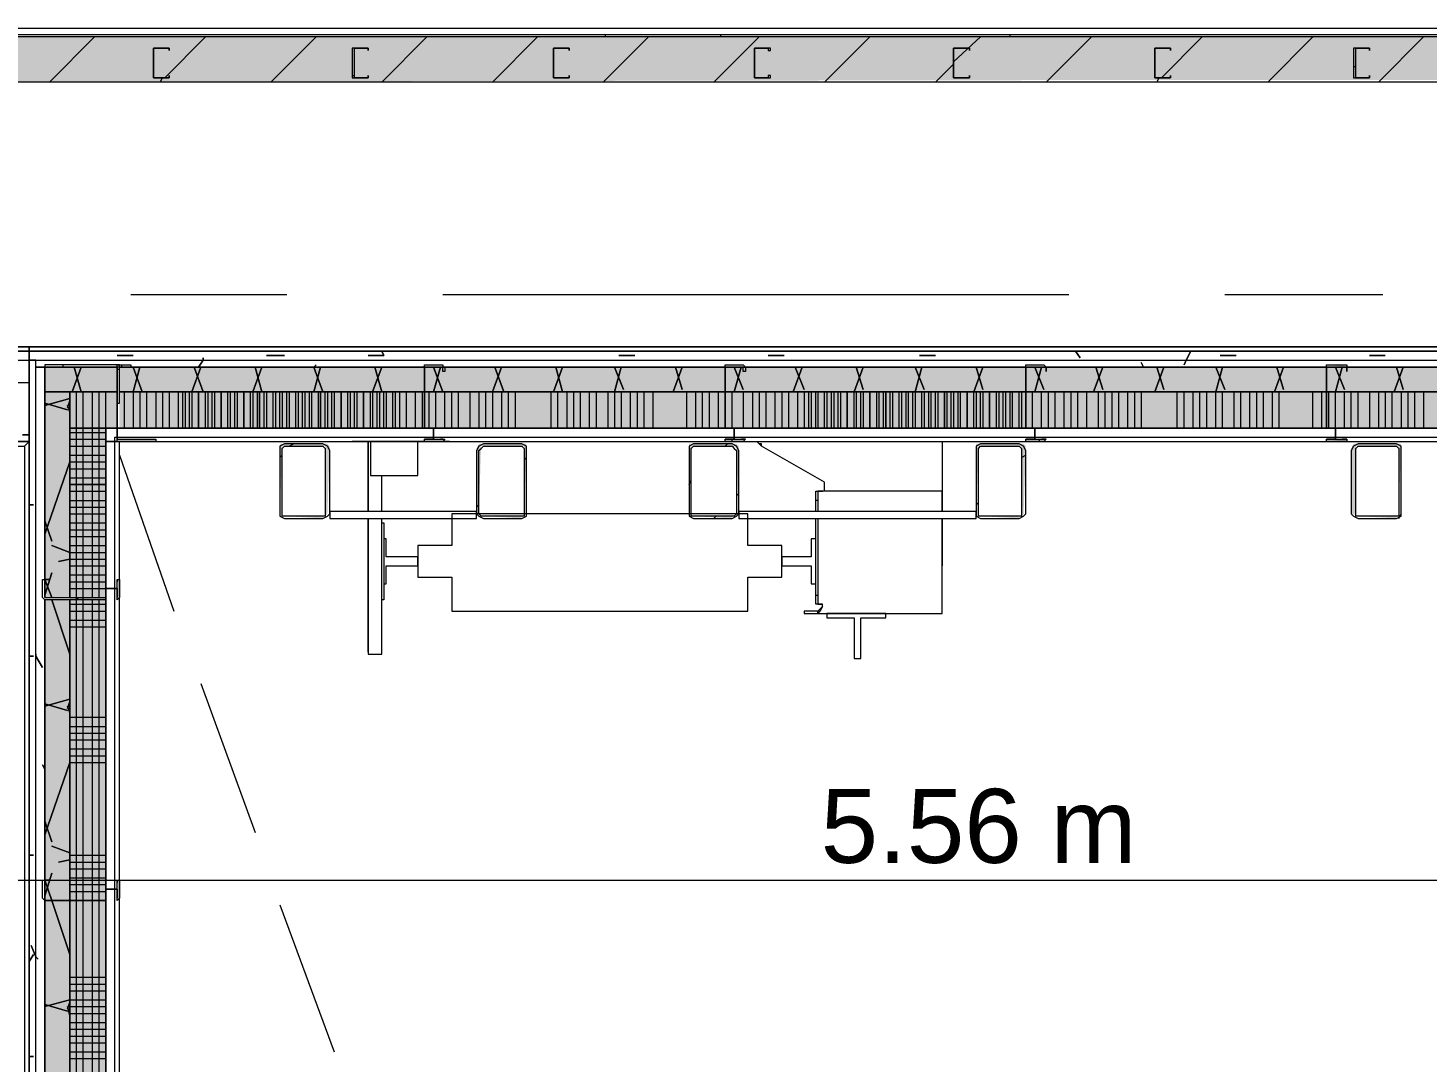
# Model space of a CAD drawing. Header units: metres. Extents: x -2 to 207, y -8 to 52.
# Drawn here: x 22.466 to 25.302, y 30.816 to 32.912 of the extents above; entities that cross this region are included whole.
import ezdxf

# ---------------------------------------------------------------- set-up
doc = ezdxf.new("R2010")
doc.units = ezdxf.units.M
doc.layers.add('HVAC - Ductos', color=5, linetype='Continuous', lineweight=0)
doc.layers.add('PDF_Text', color=7, linetype='Continuous', lineweight=0)
doc.layers.add('PDF_Geometry', color=7, linetype='Continuous', lineweight=0, true_color=0xaaaaaa)
doc.layers.add('PDF_Solid Fills', color=7, linetype='Continuous', lineweight=0, true_color=0xffffff)
doc.styles.add('PDF Helvetica', font='')
doc.styles.get('PDF Helvetica').set_extended_font_data('Helvetica')

msp = doc.modelspace()

# ---------------------------------------------------------------- hatches: boundary and pattern name
at = {"layer": 'PDF_Solid Fills', "lineweight": 0, "transparency": 33554559}
for points in [[(24.7497, 32.8068), (25.382, 32.8068), (25.382, 32.8939), (21.9136, 32.8939), (21.9136, 32.8022), (21.9464, 32.8022)], [(22.6054, 29.3614), (22.5505, 29.3568), (22.5505, 29.3338), (22.6238, 29.3338), (22.6238, 32.1012), (22.5505, 32.1012), (22.5505, 29.3614)], [(22.6054, 29.3614), (22.5505, 29.3568), (22.5505, 29.3338), (22.6238, 29.3338), (22.6238, 32.1012), (22.5505, 32.1012), (22.5505, 29.3614)]]:
    msp.add_hatch(color=256, dxfattribs=at).paths.add_polyline_path(points)
h = msp.add_hatch(color=256, dxfattribs=at)
h.paths.add_polyline_path([(22.6467, 32.1745), (22.6467, 32.2249), (22.5001, 32.2249), (22.5001, 32.1745)])
h.paths.add_polyline_path([(22.6512, 32.2249), (22.6512, 32.1745), (25.9088, 32.1745), (25.9088, 32.2249)])
h = msp.add_hatch(color=256, dxfattribs=at)
h.paths.add_polyline_path([(22.6467, 32.1745), (22.6467, 32.2249), (22.5001, 32.2249), (22.5001, 32.1745)])
h.paths.add_polyline_path([(22.6512, 32.2249), (22.6512, 32.1745), (25.9088, 32.1745), (25.9088, 32.2249)])
h = msp.add_hatch(color=256, dxfattribs=at)
h.paths.add_polyline_path([(25.1345, 32.2249), (25.1345, 32.2295), (25.0979, 32.2295)])
h.paths.add_polyline_path([(25.1391, 32.0737), (25.1391, 32.0783), (25.0979, 32.0783)])
h = msp.add_hatch(color=256, dxfattribs=at)
h.paths.add_polyline_path([(22.5505, 29.3568), (22.5001, 29.3568), (22.5001, 29.2606), (22.5505, 29.2606)])
h.paths.add_polyline_path([(22.5001, 31.7576), (22.5505, 31.7576), (22.5505, 32.1745), (22.5001, 32.1745)])
h.paths.add_polyline_path([(22.5001, 29.3614), (22.5505, 29.3614), (22.5505, 31.753), (22.5001, 31.753)])
h = msp.add_hatch(color=256, dxfattribs=at)
h.paths.add_polyline_path([(22.5505, 29.3568), (22.5001, 29.3568), (22.5001, 29.2606), (22.5505, 29.2606)])
h.paths.add_polyline_path([(22.5001, 31.7576), (22.5505, 31.7576), (22.5505, 32.1745), (22.5001, 32.1745)])
h.paths.add_polyline_path([(22.5001, 29.3614), (22.5505, 29.3614), (22.5505, 31.753), (22.5001, 31.753)])
h = msp.add_hatch(color=256, dxfattribs=at)
h.paths.add_polyline_path([(22.6467, 32.1012), (22.6467, 32.1745), (22.5505, 32.1745), (22.5505, 32.1012)])
h.paths.add_polyline_path([(22.6512, 32.1745), (22.6512, 32.1012), (25.8585, 32.1012), (25.8585, 32.1745)])
h = msp.add_hatch(color=256, dxfattribs=at)
h.paths.add_polyline_path([(22.6467, 32.1012), (22.6467, 32.1745), (22.5505, 32.1745), (22.5505, 32.1012)])
h.paths.add_polyline_path([(22.6512, 32.1745), (22.6512, 32.1012), (25.8585, 32.1012), (25.8585, 32.1745)])
h = msp.add_hatch(color=256, dxfattribs=at)
h.paths.add_polyline_path([(22.9857, 31.9226), (23.0636, 31.918), (23.0636, 31.9226)])
h.paths.add_polyline_path([(22.9765, 31.9226), (22.9811, 32.0646), (23.0682, 32.0646), (23.0682, 31.9226), (23.0728, 31.9271), (23.0773, 32.0628), (23.0773, 32.0646), (23.0728, 32.0692), (22.9765, 32.0692)])
h = msp.add_hatch(color=256, dxfattribs=at)
h.paths.add_polyline_path([(23.3889, 31.9226), (23.4668, 31.918), (23.4668, 31.9226)])
h.paths.add_polyline_path([(23.3798, 31.9271), (23.3843, 31.9226), (23.3843, 31.9271)])
h.paths.add_polyline_path([(23.4714, 31.9226), (23.476, 32.0692), (23.3798, 32.0692), (23.3752, 32.06), (23.3752, 31.9271), (23.3798, 31.9317), (23.3843, 32.0646), (23.4714, 32.0646)])
h = msp.add_hatch(color=256, dxfattribs=at)
h.paths.add_polyline_path([(23.815, 31.9226), (23.8929, 31.918), (23.8929, 31.9226)])
h.paths.add_polyline_path([(23.9021, 31.9271), (23.8975, 31.9271), (23.9021, 31.9226)])
h.paths.add_polyline_path([(23.8058, 31.9226), (23.8104, 32.0646), (23.8975, 32.0646), (23.9021, 32.06), (23.9021, 31.9271), (23.9066, 32.0629), (23.9066, 32.0646), (23.9021, 32.0692), (23.8058, 32.0692)])
h = msp.add_hatch(color=256, dxfattribs=at)
h.paths.add_polyline_path([(24.3969, 31.9226), (24.4748, 31.918), (24.4748, 31.9226)])
h.paths.add_polyline_path([(24.4885, 32.0646), (24.484, 32.0692), (24.3878, 32.0692), (24.3878, 31.9226), (24.3923, 32.0646), (24.4794, 32.0646), (24.4794, 31.9226), (24.484, 31.9271)])
h = msp.add_hatch(color=256, dxfattribs=at)
h.paths.add_polyline_path([(25.1621, 31.9226), (25.2399, 31.918), (25.2399, 31.9226)])
h.paths.add_polyline_path([(25.2445, 31.9226), (25.2491, 32.0692), (25.1529, 32.0692), (25.1483, 32.06), (25.1483, 31.9271), (25.1529, 31.9271), (25.1575, 31.9226), (25.1575, 32.0646), (25.2445, 32.0646)])

# ---------------------------------------------------------------- linework, layer by layer
at = {"layer": 'HVAC - Ductos', "lineweight": 0}
msp.add_lwpolyline([(21.3729, 31.1849), (27.4071, 31.1849)], dxfattribs=at)
at = {"layer": 'PDF_Geometry', "lineweight": 0}
for points in [[(21.9136, 32.8068), (21.9136, 32.9121), (25.382, 32.9121), (25.382, 32.8022), (22.0007, 32.8022), (22.0098, 32.8022), (22.0098, 32.9121), (21.3547, 32.9121), (21.3547, 32.8984), (9.3918, 32.8984), (9.3918, 32.9121), (21.2997, 32.9121), (21.2997, 32.8022), (21.2997, 32.1241), (21.2997, 26.3145), (21.4096, 26.3145), (21.4096, 32.1241), (21.4096, 32.8022), (21.7303, 32.8022)], [(25.382, 32.8984), (21.9136, 32.8984)], [(25.382, 32.8939), (22.0007, 32.8939)], [(22.9903, 32.3715), (22.6742, 32.3715)], [(24.5756, 32.3715), (23.3064, 32.3715)], [(25.2125, 32.3715), (24.8917, 32.3715)], [(22.0098, 32.2661), (22.468, 32.2661), (22.0098, 32.2661)], [(22.0098, 32.257), (22.468, 32.257), (22.468, 32.2661), (25.3774, 32.2661), (22.468, 32.2661), (22.468, 32.257), (25.2262, 32.257), (22.468, 32.257), (22.0098, 32.257), (22.468, 32.257), (22.468, 32.0737), (22.468, 32.0874), (22.4543, 32.0874), (22.468, 32.0874), (22.468, 32.1929), (22.4543, 32.1929)], [(22.468, 29.3568), (22.468, 32.0737), (22.468, 32.2387), (22.468, 32.257), (22.0098, 32.257), (22.0098, 32.2387), (22.468, 32.2387), (22.468, 32.257), (25.941, 32.257)], [(22.468, 32.257), (22.0098, 32.257), (22.468, 32.257)], [(22.2939, 23.5288), (22.2939, 23.4968), (23.2836, 23.4968), (25.7577, 23.4968), (25.941, 23.4968), (25.941, 32.0737), (25.941, 32.257), (22.468, 32.257), (22.468, 32.0737), (22.468, 29.3568), (22.468, 29.1781), (23.2836, 29.1781), (23.2836, 25.6364), (22.4725, 25.6364), (22.2939, 25.6364), (22.2939, 23.68), (22.2939, 23.6205), (22.2939, 23.5334)], [(22.468, 32.257), (22.468, 29.1781), (22.468, 32.257)], [(25.941, 32.257), (22.468, 32.257), (25.941, 32.257)], [(22.468, 32.2387), (22.468, 32.1929), (22.4543, 32.1929), (22.0144, 32.1929), (22.0098, 32.1929), (22.0098, 32.2387), (22.468, 32.2387), (22.468, 32.0737), (22.4589, 32.0646), (22.4589, 29.169)], [(22.4817, 29.2102), (22.4817, 32.2249), (22.5001, 32.2249), (22.5001, 31.7576), (22.5001, 32.0737), (22.5001, 32.1745), (22.5001, 32.2249), (22.6467, 32.2249), (22.4817, 32.2249), (22.4817, 32.2387), (25.9272, 32.2387)], [(23.2973, 25.6227), (23.2973, 29.1918), (23.2836, 29.1918), (22.4817, 29.1918), (22.4817, 29.2102), (22.4817, 29.3568), (22.4817, 32.0737), (22.4817, 32.2249), (22.4817, 32.2387), (25.9272, 32.2387), (25.9272, 32.2249), (25.9272, 32.0737), (25.9272, 23.5152)], [(22.6467, 32.2249), (22.5001, 32.2249), (22.5001, 32.1745), (22.6467, 32.1745)], [(22.5368, 32.2249), (22.5368, 32.2295)], [(22.6467, 32.2157), (22.6467, 32.2203), (22.6512, 32.2203)], [(22.6512, 32.2249), (23.2698, 32.2249), (23.8792, 32.2249), (24.4885, 32.2249), (25.0979, 32.2249), (25.7073, 32.2249), (25.9089, 32.2249), (25.9089, 32.1745), (25.9089, 32.0737), (25.9089, 31.1528), (25.9089, 30.5435), (25.9089, 30.0349), (25.9089, 29.9341), (25.9089, 30.0349), (25.9089, 30.5435), (25.9089, 31.1528), (25.9089, 32.2249), (25.9272, 32.2249), (25.9272, 23.5152)], [(25.7073, 32.2249), (25.0979, 32.2249), (24.4885, 32.2249), (23.8792, 32.2249), (23.2698, 32.2249), (22.6512, 32.2249), (23.2698, 32.2249), (23.8792, 32.2249), (24.4885, 32.2249), (25.0979, 32.2249), (25.7073, 32.2249)], [(22.6558, 32.2249), (22.6558, 32.2295)], [(22.5505, 31.7576), (22.5505, 32.1745), (22.5001, 32.1745), (22.5001, 31.7576)], [(22.6238, 31.7851), (22.6238, 32.1012), (22.5505, 32.1012), (22.5505, 31.7576), (22.5505, 32.0737), (22.5505, 32.1012), (22.5505, 32.1745), (22.6467, 32.1745), (22.5505, 32.1745), (22.5505, 32.1012), (22.6467, 32.1012), (25.8585, 32.1012), (25.8585, 32.1745), (22.6512, 32.1745), (25.8585, 32.1745), (25.8585, 32.1012), (25.8585, 32.0737), (25.8585, 31.5789), (25.8585, 31.4827), (25.8585, 31.3819), (25.8585, 30.0349), (25.8585, 29.9341)], [(25.9089, 32.1745), (22.6512, 32.1745)], [(25.0979, 32.1516), (25.0979, 32.1562)], [(22.6512, 29.3614), (22.6512, 32.0737), (22.6238, 32.0737), (22.6238, 31.7851), (22.6238, 32.0737), (22.6238, 32.1012), (22.6467, 32.1012), (25.7851, 32.1012)], [(23.8929, 32.0737), (23.8929, 32.0783)], [(23.9158, 32.0783), (23.9204, 32.0783), (23.9158, 32.0783)], [(24.516, 32.0737), (24.516, 32.0783)], [(24.5252, 32.0783), (24.5298, 32.0783), (24.5252, 32.0783)], [(22.0098, 32.0737), (22.468, 32.0737), (22.0098, 32.0737), (22.468, 32.0737), (22.4589, 32.0646)], [(22.468, 32.0737), (22.0098, 32.0737), (22.468, 32.0737), (22.0098, 32.0737), (22.0098, 32.0646), (22.4589, 32.0646), (22.4589, 29.169), (23.2744, 29.169), (23.2744, 25.6364)], [(22.6512, 29.3614), (22.6512, 32.0737), (25.7577, 32.0737), (25.7577, 26.0305)], [(22.9949, 32.0646), (23.0041, 32.0692)], [(23.3064, 32.0737), (23.311, 32.0737), (23.3156, 32.0737), (23.3202, 32.0737), (23.3156, 32.0737), (23.311, 32.0737), (23.3064, 32.0737), (23.1323, 32.0737), (23.1277, 32.0737), (23.1232, 32.0737), (23.1277, 32.0737), (23.1323, 32.0737)], [(23.1828, 31.9317), (23.1828, 32.005), (23.256, 32.005), (23.256, 32.0737), (23.1598, 32.0737), (23.1598, 32.005), (23.256, 32.005), (23.256, 32.0737)], [(23.1874, 32.0737), (23.1598, 32.0737)], [(23.8792, 32.0646), (23.8838, 32.0692)], [(23.9387, 32.0737), (23.9433, 32.0737), (23.9479, 32.0692), (23.9524, 32.0646)], [(24.0807, 31.973), (24.0807, 31.9912), (23.9524, 32.0646), (23.9524, 32.0692), (23.9479, 32.0692)], [(24.319, 32.0737), (24.319, 32.0692), (24.319, 32.0646), (24.319, 31.9317), (24.319, 31.973), (24.0762, 31.973)], [(22.6512, 32.0462), (22.7612, 31.7301)], [(22.9765, 32.0417), (22.9811, 32.0462)], [(23.4714, 32.0371), (23.476, 32.0417)], [(24.4794, 32.0417), (24.4885, 32.0462)], [(22.468, 29.1781), (22.468, 31.9958), (22.468, 29.1781)], [(23.8058, 31.9866), (23.8104, 31.9958)], [(23.9021, 31.9638), (23.9067, 31.9684)], [(24.0625, 31.9317), (24.0625, 31.9546), (24.0625, 31.973), (24.067, 31.973), (24.067, 31.9546), (24.067, 31.9317)], [(23.3752, 31.9408), (23.3798, 31.9454)], [(24.067, 31.9546), (24.0625, 31.9546)], [(24.3878, 31.9454), (24.3923, 31.95)], [(23.1552, 31.6477), (23.1552, 31.918), (23.1552, 31.6477), (23.1552, 31.6431), (23.1598, 31.6431), (23.1736, 31.6431), (23.1782, 31.6431), (23.1828, 31.6431), (23.1828, 31.918)], [(23.8562, 31.918), (23.8608, 31.9226)], [(24.067, 31.918), (24.067, 31.7622), (24.067, 31.7439), (24.0716, 31.7439), (24.0762, 31.7439), (24.0716, 31.7439), (24.067, 31.7439), (24.0625, 31.7439), (24.0625, 31.7622), (24.0625, 31.7851)], [(24.0625, 31.8767), (24.0625, 31.918)], [(24.319, 31.7301), (24.319, 31.7347), (24.319, 31.7393), (24.319, 31.918), (24.319, 31.8217)], [(25.2445, 31.918), (25.2491, 31.9271)], [(22.6238, 31.1711), (22.6238, 31.7668)], [(22.5001, 30.5343), (22.5001, 31.1437), (22.5001, 31.753), (22.5001, 31.1437), (22.5001, 30.5343)], [(22.5001, 31.753), (22.5001, 31.1437), (22.5001, 30.5343), (22.5001, 29.9249), (22.5001, 29.2606), (22.5276, 29.2606), (22.5505, 29.2606), (22.5505, 29.3568)], [(22.5505, 29.3614), (22.5505, 29.9249), (22.5505, 30.5343), (22.5505, 31.1437), (22.5505, 31.753)], [(22.5642, 31.753), (22.5688, 31.7576)], [(24.0716, 31.7301), (24.067, 31.7301), (24.0395, 31.7301), (24.0395, 31.7255), (24.067, 31.7255), (24.067, 31.7301), (24.0716, 31.7347), (24.0762, 31.7393), (24.0762, 31.7439)], [(24.0625, 31.7622), (24.067, 31.7622)], [(24.0762, 31.7393), (24.0716, 31.7301), (24.067, 31.7255), (24.1265, 31.7255), (24.1907, 31.7255), (24.2503, 31.7255), (24.3098, 31.7255), (24.319, 31.7255), (24.319, 31.7301), (24.319, 31.7393)], [(23.1598, 31.6431), (23.1736, 31.6431), (23.1782, 31.6431)], [(22.8162, 31.5835), (22.9262, 31.2811)], [(22.4955, 31.1849), (22.5001, 31.1849)], [(22.6238, 30.5617), (22.6238, 31.1574)], [(22.9765, 31.1345), (23.0866, 30.8366)]]:
    msp.add_lwpolyline(points, dxfattribs=at)
at = {"layer": 'PDF_Geometry', "color": 7, "lineweight": 0, "true_color": 0xffffff}
for points in [[(23.6364, 32.8939), (23.6364, 32.8984)], [(23.87, 32.8939), (23.87, 32.8984)], [(24.4565, 32.8939), (24.4565, 32.8984)]]:
    msp.add_lwpolyline(points, dxfattribs=at)
at = {"layer": 'PDF_Geometry', "color": 254, "lineweight": 0, "true_color": 0xd4d4d4}
for points in [[(22.5092, 32.8022), (22.6009, 32.8939)], [(22.7429, 32.8114), (22.8254, 32.8939)], [(22.9583, 32.8022), (23.0499, 32.8939)], [(23.1828, 32.8022), (23.2744, 32.8939)], [(23.4072, 32.8022), (23.4989, 32.8939)], [(23.6318, 32.8022), (23.7234, 32.8939)], [(23.8562, 32.8022), (23.9479, 32.8939)], [(24.0807, 32.8022), (24.1724, 32.8939)], [(24.3419, 32.8435), (24.3969, 32.8939)], [(24.5298, 32.8022), (24.6214, 32.8939)], [(24.7634, 32.8114), (24.8459, 32.8939)], [(24.9788, 32.8022), (25.0704, 32.8939)], [(25.2033, 32.8022), (25.2949, 32.8939)], [(24.3052, 32.8022), (24.3419, 32.8389)], [(22.7338, 32.8022), (22.7383, 32.8114)], [(24.7543, 32.8022), (24.7589, 32.8114)]]:
    msp.add_lwpolyline(points, dxfattribs=at)
at = {"layer": 'PDF_Geometry', "lineweight": 0}
for points in [[(22.752, 32.8709), (22.72, 32.8709), (22.72, 32.8114), (22.752, 32.8114), (22.752, 32.8159), (22.752, 32.8114), (22.72, 32.8114), (22.72, 32.8709), (22.752, 32.8709), (22.752, 32.8664)], [(23.1552, 32.8709), (23.1277, 32.8709), (23.1232, 32.8709), (23.1232, 32.8114), (23.1277, 32.8114), (23.1552, 32.8114), (23.1552, 32.8159), (23.1552, 32.8114), (23.1277, 32.8114), (23.1277, 32.8709), (23.1552, 32.8709), (23.1552, 32.8664)], [(23.563, 32.8709), (23.5309, 32.8709), (23.5309, 32.8114), (23.563, 32.8114), (23.563, 32.8159), (23.563, 32.8114), (23.5309, 32.8114), (23.5309, 32.8709), (23.563, 32.8709), (23.563, 32.8664)], [(23.9708, 32.8709), (23.9387, 32.8709), (23.9387, 32.8114), (23.9708, 32.8114), (23.9708, 32.8159), (23.9662, 32.8159), (23.9662, 32.8114), (23.9387, 32.8114), (23.9387, 32.8709), (23.9662, 32.8709), (23.9662, 32.8664), (23.9708, 32.8664)], [(24.374, 32.8709), (24.3465, 32.8709), (24.3419, 32.8709), (24.3419, 32.8114), (24.3465, 32.8114), (24.374, 32.8114), (24.374, 32.8159), (24.374, 32.8114), (24.3465, 32.8114), (24.3419, 32.8114), (24.3419, 32.8709), (24.3465, 32.8709), (24.374, 32.8709), (24.374, 32.8664)], [(24.7817, 32.8709), (24.7497, 32.8709), (24.7497, 32.8114), (24.7817, 32.8114), (24.7817, 32.8159), (24.7817, 32.8114), (24.7497, 32.8114), (24.7497, 32.8709), (24.7817, 32.8709), (24.7817, 32.8664)], [(25.1849, 32.8709), (25.1575, 32.8709), (25.1529, 32.8709), (25.1529, 32.8114), (25.1575, 32.8114), (25.1849, 32.8114), (25.1849, 32.8159), (25.1849, 32.8114), (25.1575, 32.8114), (25.1575, 32.8709), (25.1849, 32.8709), (25.1849, 32.8664)], [(25.941, 32.2387), (25.941, 32.257), (22.468, 32.257), (22.468, 32.2387)], [(22.468, 32.2387), (22.468, 29.1918), (22.4817, 29.1918), (22.4817, 32.2387)], [(22.5001, 32.2295), (22.5001, 32.202), (22.5001, 32.2249), (22.6467, 32.2249), (22.6467, 32.1516), (22.6512, 32.1516), (22.6512, 32.2295)], [(22.6742, 32.2295), (22.6742, 32.2249), (22.6467, 32.2249), (22.6467, 32.0783), (22.7246, 32.0783), (22.7246, 32.0737), (22.6467, 32.0737), (22.6467, 32.2295)], [(23.2881, 32.1012), (23.2881, 32.0783), (23.2698, 32.0783), (23.3064, 32.0783), (23.3018, 32.0783), (23.3064, 32.0783), (23.311, 32.0783), (23.3064, 32.0737), (23.2698, 32.0737), (23.2698, 32.0783), (23.2881, 32.0783), (23.2881, 32.1012), (23.2698, 32.1012), (23.2698, 32.2249), (23.2698, 32.2295), (23.3064, 32.2295), (23.3064, 32.2249), (23.311, 32.2249), (23.311, 32.2157), (23.3064, 32.2157), (23.3064, 32.2249), (23.2698, 32.2249), (23.2698, 32.1012), (23.311, 32.1012)], [(23.8975, 32.1012), (23.8975, 32.0783), (23.8792, 32.0783), (23.9158, 32.0783), (23.9113, 32.0783), (23.9158, 32.0783), (23.9204, 32.0783), (23.9158, 32.0737), (23.8792, 32.0737), (23.8792, 32.0783), (23.8975, 32.0783), (23.8975, 32.1012), (23.8792, 32.1012), (23.8792, 32.2249), (23.8792, 32.2295), (23.9158, 32.2295), (23.9204, 32.2249), (23.9204, 32.2157), (23.9158, 32.2157), (23.9158, 32.2249), (23.8792, 32.2249), (23.8792, 32.1012), (23.9204, 32.1012)], [(24.5068, 32.1012), (24.5068, 32.0783), (24.4885, 32.0783), (24.5252, 32.0783), (24.5206, 32.0783), (24.5252, 32.0783), (24.5298, 32.0783), (24.5252, 32.0737), (24.4885, 32.0737), (24.4885, 32.0783), (24.5068, 32.0783), (24.5068, 32.1012), (24.4885, 32.1012), (24.4885, 32.2249), (24.4885, 32.2295), (24.5252, 32.2295), (24.5298, 32.2249), (24.5298, 32.2157), (24.5298, 32.2249), (24.5252, 32.2249), (24.4885, 32.2249), (24.4885, 32.1012), (24.5298, 32.1012)], [(25.1163, 32.1012), (25.1163, 32.0783), (25.0979, 32.0783), (25.1391, 32.0783), (25.13, 32.0783), (25.1391, 32.0783), (25.1391, 32.0737), (25.0979, 32.0737), (25.0979, 32.0783), (25.1163, 32.0783), (25.1163, 32.1012), (25.0979, 32.1012), (25.0979, 32.2249), (25.0979, 32.2295), (25.1391, 32.2295), (25.1391, 32.2249), (25.1391, 32.2157), (25.1391, 32.2249), (25.1345, 32.2249), (25.0979, 32.2249), (25.0979, 32.1012), (25.1391, 32.1012)], [(22.6238, 32.0737), (25.7851, 32.0737), (25.7851, 32.1012), (22.6467, 32.1012), (22.6238, 32.1012)], [(25.6523, 32.0828), (25.6523, 29.7233), (22.6421, 29.7233), (22.6421, 32.0828), (25.6523, 32.0828), (25.6523, 29.7233), (22.6421, 29.7233), (22.6421, 32.0828)], [(23.0774, 32.0554), (23.0728, 32.0646), (23.0636, 32.0692), (22.9857, 32.0692), (22.9765, 32.0646), (22.9765, 32.0554), (22.9765, 31.9271), (22.9765, 31.9226), (22.9857, 31.918), (23.0636, 31.918), (23.0728, 31.9226), (23.0774, 31.9271)], [(22.9857, 32.0646), (23.0636, 32.0646), (23.0682, 32.06), (23.0682, 32.0554), (23.0682, 31.9271), (23.0682, 31.9226), (23.0636, 31.9226), (22.9857, 31.9226), (22.9811, 31.9226), (22.9811, 31.9271), (22.9811, 32.0554), (22.9811, 32.06)], [(23.1552, 31.9317), (23.1552, 32.0737)], [(23.476, 32.0554), (23.476, 32.0646), (23.4668, 32.0692), (23.3889, 32.0692), (23.3798, 32.0646), (23.3752, 32.0554), (23.3752, 31.9271), (23.3798, 31.9226), (23.3889, 31.918), (23.4668, 31.918), (23.476, 31.9226), (23.476, 31.9271)], [(23.3889, 32.0646), (23.4668, 32.0646), (23.4714, 32.06), (23.4714, 32.0554), (23.4714, 31.9271), (23.4714, 31.9226), (23.4668, 31.9226), (23.3889, 31.9226), (23.3843, 31.9226), (23.3798, 31.9271), (23.3798, 32.0554), (23.3843, 32.06)], [(23.9067, 32.0554), (23.9021, 32.0646), (23.8929, 32.0692), (23.815, 32.0692), (23.8058, 32.0646), (23.8058, 32.0554), (23.8058, 31.9271), (23.8058, 31.9226), (23.815, 31.918), (23.8929, 31.918), (23.9021, 31.9226), (23.9067, 31.9271)], [(23.815, 32.0646), (23.8929, 32.0646), (23.8975, 32.06), (23.9021, 32.0554), (23.9021, 31.9271), (23.8975, 31.9226), (23.8929, 31.9226), (23.815, 31.9226), (23.8104, 31.9226), (23.8104, 31.9271), (23.8104, 32.0554), (23.8104, 32.06)], [(24.4885, 32.0554), (24.484, 32.0646), (24.4748, 32.0692), (24.3969, 32.0692), (24.3878, 32.0646), (24.3878, 32.0554), (24.3878, 31.9271), (24.3878, 31.9226), (24.3969, 31.918), (24.4748, 31.918), (24.484, 31.9226), (24.4885, 31.9271)], [(24.3969, 32.0646), (24.4748, 32.0646), (24.4794, 32.06), (24.4794, 32.0554), (24.4794, 31.9271), (24.4794, 31.9226), (24.4748, 31.9226), (24.3969, 31.9226), (24.3923, 31.9226), (24.3923, 31.9271), (24.3923, 32.0554), (24.3923, 32.06)], [(25.2491, 32.0554), (25.2491, 32.0646), (25.2399, 32.0692), (25.1621, 32.0692), (25.1529, 32.0646), (25.1483, 32.0554), (25.1483, 31.9271), (25.1529, 31.9226), (25.1621, 31.918), (25.2399, 31.918), (25.2491, 31.9226), (25.2491, 31.9271)], [(25.1621, 32.0646), (25.2399, 32.0646), (25.2445, 32.06), (25.2445, 32.0554), (25.2445, 31.9271), (25.2445, 31.9226), (25.2399, 31.9226), (25.1621, 31.9226), (25.1575, 31.9226), (25.1575, 31.9271), (25.1575, 32.0554), (25.1575, 32.06)], [(24.067, 31.973), (24.0716, 31.973), (24.0762, 31.973), (24.0716, 31.973)], [(23.3752, 31.918), (23.3752, 31.9317), (23.0774, 31.9317), (23.0774, 31.918)], [(23.1828, 31.9088), (23.1874, 31.9088), (23.1874, 31.753), (23.1828, 31.753)], [(23.925, 31.863), (23.925, 31.9271), (23.3248, 31.9271), (23.3248, 31.863), (23.256, 31.863), (23.256, 31.7988), (23.3248, 31.7988), (23.3248, 31.7301), (23.925, 31.7301), (23.925, 31.7988), (23.9937, 31.7988), (23.9937, 31.863)], [(24.3878, 31.918), (24.3878, 31.9317), (23.9067, 31.9317), (23.9067, 31.918)], [(23.256, 31.8401), (23.1919, 31.8401), (23.1919, 31.8767), (23.1874, 31.8767), (23.1874, 31.7851), (23.1919, 31.7851), (23.1919, 31.8217), (23.256, 31.8217)], [(23.9937, 31.8217), (24.0533, 31.8217), (24.0533, 31.7851), (24.0625, 31.7851), (24.0625, 31.8767), (24.0533, 31.8767), (24.0533, 31.8401), (23.9937, 31.8401)], [(22.6238, 31.7759), (22.6467, 31.7759), (22.6467, 31.7576), (22.6467, 31.7942), (22.6467, 31.7897), (22.6467, 31.7942), (22.6512, 31.7942), (22.6512, 31.7576), (22.6467, 31.753), (22.6467, 31.7576), (22.6467, 31.7759), (22.6238, 31.7759), (22.6238, 31.7576), (22.6238, 31.753), (22.5001, 31.753), (22.4955, 31.7576), (22.4955, 31.7942), (22.5001, 31.7942), (22.5092, 31.7942), (22.5001, 31.7942), (22.5001, 31.7576), (22.6238, 31.7576), (22.6238, 31.7942)], [(22.6238, 31.1711), (22.6238, 31.7668)], [(22.5505, 29.3614), (22.5505, 29.9249), (22.5505, 30.5343), (22.5505, 31.1437), (22.5505, 31.753), (22.5505, 31.1437), (22.5505, 30.5343), (22.5505, 29.9249)], [(24.1541, 31.6339), (24.1541, 31.7163), (24.2045, 31.7163), (24.2045, 31.7255), (24.0853, 31.7255), (24.0853, 31.7163), (24.1403, 31.7163), (24.1403, 31.6339)], [(22.6238, 31.1665), (22.6467, 31.1665), (22.6467, 31.1482), (22.6467, 31.1849), (22.6467, 31.1803), (22.6467, 31.1849), (22.6512, 31.1849), (22.6512, 31.1482), (22.6467, 31.1437), (22.6467, 31.1482), (22.6467, 31.1665), (22.6238, 31.1665), (22.6238, 31.1482), (22.6238, 31.1437), (22.5001, 31.1437), (22.4955, 31.1482), (22.4955, 31.1849), (22.5001, 31.1849), (22.5092, 31.1849), (22.5001, 31.1849), (22.5001, 31.1482), (22.5001, 31.1437), (22.6238, 31.1437), (22.6238, 31.1482), (22.6238, 31.1849)], [(22.6238, 30.5617), (22.6238, 31.1574)]]:
    msp.add_lwpolyline(points, close=True, dxfattribs=at)
at = {"layer": 'PDF_Geometry', "color": 254, "lineweight": 0, "true_color": 0xd2d2d2}
for points in [[(23.1232, 32.8159), (23.1277, 32.8159)], [(25.1529, 32.8343), (25.1575, 32.8343)]]:
    msp.add_lwpolyline(points, dxfattribs=at)
at = {"layer": 'PDF_Geometry', "color": 254, "lineweight": 0, "true_color": 0xeaeaea}
for points in [[(22.6788, 32.2479), (22.6467, 32.2479)], [(22.9857, 32.2479), (22.9491, 32.2479)], [(23.1828, 32.257), (23.1874, 32.2479), (23.1552, 32.2479), (23.1874, 32.2479)], [(23.6959, 32.2479), (23.6638, 32.2479)], [(23.9983, 32.2479), (23.9662, 32.2479)], [(24.3052, 32.2479), (24.2732, 32.2479)], [(24.5893, 32.257), (24.5985, 32.2433)], [(24.8138, 32.2387), (24.823, 32.257), (24.8138, 32.2387), (24.8092, 32.2295)], [(24.9146, 32.2479), (24.8826, 32.2479)], [(25.217, 32.2479), (25.1849, 32.2479)], [(22.8208, 32.2387), (22.8208, 32.2433), (22.8208, 32.2387), (22.8117, 32.2249)], [(23.0453, 32.2249), (23.0499, 32.2295)], [(24.7222, 32.2341), (24.7268, 32.2249)], [(22.8117, 32.1745), (22.8117, 32.1012)], [(22.8574, 32.1745), (22.8574, 32.1012)], [(22.9033, 32.1745), (22.9033, 32.1012)], [(22.9353, 32.1012), (22.9353, 32.1745)], [(23.0545, 32.1745), (23.0545, 32.1012)], [(23.1003, 32.1745), (23.1003, 32.1012)], [(23.1461, 32.1745), (23.1461, 32.1012)], [(24.1265, 32.1745), (24.1265, 32.1012)], [(24.1724, 32.1745), (24.1724, 32.1012)], [(24.2045, 32.1012), (24.2045, 32.1745)], [(24.3236, 32.1745), (24.3236, 32.1012)], [(24.3694, 32.1745), (24.3694, 32.1012)], [(24.4152, 32.1745), (24.4152, 32.1012)], [(22.6238, 31.9866), (22.5505, 31.9866)], [(22.4771, 31.9454), (22.468, 31.9454)], [(22.4771, 31.6385), (22.468, 31.6385)], [(22.4817, 31.6431), (22.4817, 31.6385), (22.4955, 31.6155), (22.4817, 31.6385)], [(22.4955, 31.4186), (22.5001, 31.4094)], [(22.4771, 31.2353), (22.468, 31.2353)], [(22.468, 31.0199), (22.4771, 31.0337)], [(22.4725, 31.052), (22.4817, 31.0291), (22.4863, 31.0245), (22.4817, 31.0291)], [(22.4771, 30.8275), (22.468, 30.8275)]]:
    msp.add_lwpolyline(points, close=True, dxfattribs=at)
at = {"layer": 'PDF_Geometry', "color": 254, "lineweight": 0, "true_color": 0xdddddd}
for points in [[(22.5734, 32.2249), (22.5551, 32.1745)], [(22.5596, 32.2249), (22.5734, 32.1745)], [(22.6788, 32.2249), (22.6971, 32.1745)], [(22.6925, 32.2249), (22.6788, 32.1745)], [(22.8162, 32.2249), (22.7979, 32.1745)], [(22.8025, 32.2249), (22.8208, 32.1745)], [(22.9399, 32.2249), (22.9216, 32.1745)], [(22.9262, 32.2249), (22.9399, 32.1745)], [(23.0453, 32.2249), (23.0636, 32.1745)], [(23.059, 32.2249), (23.0453, 32.1745)], [(23.1828, 32.2249), (23.1644, 32.1745)], [(23.169, 32.2249), (23.1828, 32.1745)], [(23.2881, 32.2249), (23.3064, 32.1745)], [(23.3018, 32.2249), (23.2881, 32.1745)], [(23.4256, 32.2249), (23.4072, 32.1745)], [(23.4118, 32.2249), (23.4302, 32.1745)], [(23.5493, 32.2249), (23.5309, 32.1745)], [(23.5355, 32.2249), (23.5493, 32.1745)], [(23.6547, 32.2249), (23.673, 32.1791)], [(23.6684, 32.2249), (23.6547, 32.1745)], [(23.7921, 32.2249), (23.7738, 32.1745)], [(23.7784, 32.2249), (23.7921, 32.1791)], [(23.8975, 32.2249), (23.9158, 32.1791)], [(23.9113, 32.2249), (23.8975, 32.1745)], [(24.0349, 32.2249), (24.0167, 32.1745)], [(24.0212, 32.2249), (24.0395, 32.1791)], [(24.1587, 32.2249), (24.1403, 32.1745)], [(24.1449, 32.2249), (24.1587, 32.1791)], [(24.264, 32.2249), (24.2824, 32.1791)], [(24.2778, 32.2249), (24.264, 32.1745)], [(24.4014, 32.2249), (24.3832, 32.1745)], [(24.3878, 32.2249), (24.4014, 32.1791)], [(24.5068, 32.2249), (24.5252, 32.1791)], [(24.5206, 32.2249), (24.5068, 32.1745)], [(24.6443, 32.2249), (24.626, 32.1745)], [(24.6305, 32.2249), (24.6443, 32.1791)], [(24.768, 32.2249), (24.7497, 32.1745)], [(24.7543, 32.2249), (24.768, 32.1791)], [(24.8734, 32.2249), (24.8917, 32.1791)], [(24.8872, 32.2249), (24.8734, 32.1745)], [(25.0109, 32.2249), (24.9925, 32.1745)], [(24.9971, 32.2249), (25.0109, 32.1791)], [(25.1163, 32.2249), (25.1345, 32.1791)], [(25.13, 32.2249), (25.1163, 32.1745)], [(25.2537, 32.2249), (25.2353, 32.1745)], [(25.2399, 32.2249), (25.2537, 32.1791)], [(22.5505, 32.1608), (22.5001, 32.1471)], [(22.5001, 32.1516), (22.5459, 32.1379)], [(22.5505, 32.1562), (22.5459, 32.1425)], [(22.5459, 32.1471), (22.5505, 32.1333)], [(22.5505, 32.0325), (22.5001, 31.8859)], [(22.5001, 31.9134), (22.5138, 31.8722)], [(22.5138, 31.863), (22.5505, 31.8492)], [(22.5505, 31.8355), (22.5276, 31.8309)], [(22.5138, 31.8079), (22.5001, 31.7622)], [(22.5001, 31.7942), (22.5138, 31.7576)], [(22.5138, 31.753), (22.5505, 31.6431)], [(22.5505, 31.5514), (22.5001, 31.5376)], [(22.5001, 31.5422), (22.5459, 31.5285)], [(22.5505, 31.5468), (22.5459, 31.533)], [(22.5459, 31.5376), (22.5505, 31.5239)], [(22.5505, 31.4231), (22.5001, 31.2765)], [(22.5001, 31.304), (22.5138, 31.2627)], [(22.5138, 31.2536), (22.5505, 31.2399)], [(22.5505, 31.2261), (22.5276, 31.2215)], [(22.5138, 31.1986), (22.5001, 31.1528)], [(22.5001, 31.1849), (22.5138, 31.1437), (22.5505, 31.0337), (22.5138, 31.1437)], [(22.5505, 30.9421), (22.5001, 30.9283)], [(22.5001, 30.9329), (22.5459, 30.9192)], [(22.5505, 30.9375), (22.5459, 30.9237)], [(22.5459, 30.9283), (22.5505, 30.91)]]:
    msp.add_lwpolyline(points, close=True, dxfattribs=at)
at = {"layer": 'PDF_Geometry', "color": 254, "lineweight": 0, "true_color": 0xeaeaea}
for points in [[(22.5642, 29.2606), (22.5642, 29.3338), (22.5642, 32.1012), (22.5642, 32.1745)], [(22.5779, 29.2606), (22.5779, 29.3338), (22.5779, 29.3568), (22.5779, 29.9249), (22.5779, 30.5343), (22.5779, 31.1437), (22.5779, 31.753), (22.5779, 32.1012), (22.5779, 32.1745)], [(22.5963, 31.7576), (22.5963, 32.1012), (22.5963, 32.1745)], [(22.61, 31.7576), (22.61, 32.1012), (22.61, 32.1745)], [(22.6238, 32.1012), (22.6238, 32.1745)], [(22.6467, 32.1745), (22.6467, 32.1012)], [(22.6604, 32.1745), (22.6604, 32.1012)], [(22.6788, 32.1745), (22.6788, 32.1012)], [(22.6925, 32.1745), (22.6925, 32.1012)], [(22.7062, 32.1745), (22.7062, 32.1012)], [(22.7246, 32.1745), (22.7246, 32.1012)], [(22.7383, 32.1745), (22.7383, 32.1012)], [(22.752, 32.1745), (22.752, 32.1012)], [(22.7704, 32.1745), (22.7704, 32.1012)], [(22.7796, 32.1012), (22.7796, 32.1745)], [(22.7841, 32.1745), (22.7841, 32.1012)], [(22.7933, 32.1012), (22.7933, 32.1745)], [(22.7979, 32.1745), (22.7979, 32.1012)], [(22.8254, 32.1012), (22.8254, 32.1745)], [(22.83, 32.1745), (22.83, 32.1012)], [(22.8391, 32.1012), (22.8391, 32.1745)], [(22.8437, 32.1745), (22.8437, 32.1012)], [(22.8712, 32.1012), (22.8712, 32.1745)], [(22.8758, 32.1745), (22.8758, 32.1012)], [(22.8849, 32.1012), (22.8849, 32.1745)], [(22.8895, 32.1745), (22.8895, 32.1012)], [(22.917, 32.1012), (22.917, 32.1745)], [(22.9216, 32.1745), (22.9216, 32.1012)], [(22.9307, 32.1012), (22.9307, 32.1745)], [(22.9445, 32.1012), (22.9445, 32.1745)], [(22.9491, 32.1745), (22.9491, 32.1012)], [(22.9629, 32.1012), (22.9629, 32.1745)], [(22.9674, 32.1745), (22.9674, 32.1012)], [(22.9765, 32.1012), (22.9765, 32.1745)], [(22.9811, 32.1745), (22.9811, 32.1012)], [(22.9903, 32.1012), (22.9903, 32.1745)], [(22.9949, 32.1745), (22.9949, 32.1012)], [(23.0087, 32.1012), (23.0087, 32.1745)], [(23.0132, 32.1745), (23.0132, 32.1012)], [(23.0224, 32.1012), (23.0224, 32.1745)], [(23.0269, 32.1745), (23.0269, 32.1012)], [(23.0361, 32.1012), (23.0361, 32.1745)], [(23.0407, 32.1745), (23.0407, 32.1012)], [(23.059, 32.1745), (23.059, 32.1012)], [(23.0682, 32.1012), (23.0682, 32.1745)], [(23.0728, 32.1745), (23.0728, 32.1012)], [(23.082, 32.1012), (23.082, 32.1745)], [(23.0866, 32.1745), (23.0866, 32.1012)], [(23.114, 32.1012), (23.114, 32.1745)], [(23.1186, 32.1745), (23.1186, 32.1012)], [(23.1277, 32.1012), (23.1277, 32.1745)], [(23.1323, 32.1745), (23.1323, 32.1012)], [(23.1598, 32.1012), (23.1598, 32.1745)], [(23.1644, 32.1745), (23.1644, 32.1012)], [(23.1736, 32.1012), (23.1736, 32.1745)], [(23.1782, 32.1745), (23.1782, 32.1012)], [(23.1874, 32.1012), (23.1874, 32.1745)], [(23.1919, 32.1745), (23.1919, 32.1012)], [(23.2056, 32.1012), (23.2056, 32.1745)], [(23.2102, 32.1745), (23.2102, 32.1012)], [(23.2194, 32.1012), (23.2194, 32.1745)], [(23.2332, 32.1012), (23.2332, 32.1745)], [(23.2514, 32.1012), (23.2514, 32.1745)], [(23.2652, 32.1012), (23.2652, 32.1745)], [(23.279, 32.1012), (23.279, 32.1745)], [(23.2927, 32.1012), (23.2927, 32.1745)], [(23.311, 32.1012), (23.311, 32.1745)], [(23.3248, 32.1012), (23.3248, 32.1745)], [(23.3385, 32.1012), (23.3385, 32.1745)], [(23.3615, 32.1745), (23.3615, 32.1012)], [(23.3798, 32.1745), (23.3798, 32.1012)], [(23.3935, 32.1745), (23.3935, 32.1012)], [(23.4072, 32.1745), (23.4072, 32.1012)], [(23.4256, 32.1745), (23.4256, 32.1012)], [(23.4393, 32.1745), (23.4393, 32.1012)], [(23.4531, 32.1745), (23.4531, 32.1012)], [(23.5263, 32.1012), (23.5263, 32.1745)], [(23.5401, 32.1012), (23.5401, 32.1745)], [(23.5585, 32.1012), (23.5585, 32.1745)], [(23.5722, 32.1012), (23.5722, 32.1745)], [(23.5859, 32.1012), (23.5859, 32.1745)], [(23.6043, 32.1012), (23.6043, 32.1745)], [(23.618, 32.1012), (23.618, 32.1745)], [(23.6409, 32.1745), (23.6409, 32.1012)], [(23.6547, 32.1745), (23.6547, 32.1012)], [(23.6684, 32.1745), (23.6684, 32.1012)], [(23.6867, 32.1745), (23.6867, 32.1012)], [(23.7005, 32.1745), (23.7005, 32.1012)], [(23.7142, 32.1745), (23.7142, 32.1012)], [(23.7326, 32.1745), (23.7326, 32.1012)], [(23.8013, 32.1012), (23.8013, 32.1745)], [(23.8196, 32.1012), (23.8196, 32.1745)], [(23.8334, 32.1012), (23.8334, 32.1745)], [(23.8471, 32.1012), (23.8471, 32.1745)], [(23.8654, 32.1012), (23.8654, 32.1745)], [(23.8792, 32.1012), (23.8792, 32.1745)], [(23.8929, 32.1012), (23.8929, 32.1745)], [(23.9158, 32.1745), (23.9158, 32.1012)], [(23.9341, 32.1745), (23.9341, 32.1012)], [(23.9479, 32.1745), (23.9479, 32.1012)], [(23.9616, 32.1745), (23.9616, 32.1012)], [(23.98, 32.1745), (23.98, 32.1012)], [(23.9937, 32.1745), (23.9937, 32.1012)], [(24.0075, 32.1745), (24.0075, 32.1012)], [(24.0258, 32.1745), (24.0258, 32.1012)], [(24.0395, 32.1745), (24.0395, 32.1012)], [(24.0487, 32.1012), (24.0487, 32.1745)], [(24.0533, 32.1745), (24.0533, 32.1012)], [(24.0625, 32.1012), (24.0625, 32.1745)], [(24.067, 32.1745), (24.067, 32.1012)], [(24.0807, 32.1012), (24.0807, 32.1745)], [(24.0853, 32.1745), (24.0853, 32.1012)], [(24.0945, 32.1012), (24.0945, 32.1745)], [(24.0991, 32.1745), (24.0991, 32.1012)], [(24.1083, 32.1012), (24.1083, 32.1745)], [(24.1129, 32.1745), (24.1129, 32.1012)], [(24.1403, 32.1012), (24.1403, 32.1745)], [(24.1449, 32.1745), (24.1449, 32.1012)], [(24.1541, 32.1012), (24.1541, 32.1745)], [(24.1587, 32.1745), (24.1587, 32.1012)], [(24.1862, 32.1012), (24.1862, 32.1745)], [(24.1907, 32.1745), (24.1907, 32.1012)], [(24.1999, 32.1012), (24.1999, 32.1745)], [(24.2136, 32.1012), (24.2136, 32.1745)], [(24.2182, 32.1745), (24.2182, 32.1012)], [(24.2319, 32.1012), (24.2319, 32.1745)], [(24.2365, 32.1745), (24.2365, 32.1012)], [(24.2457, 32.1012), (24.2457, 32.1745)], [(24.2503, 32.1745), (24.2503, 32.1012)], [(24.2594, 32.1012), (24.2594, 32.1745)], [(24.264, 32.1745), (24.264, 32.1012)], [(24.2778, 32.1012), (24.2778, 32.1745)], [(24.2824, 32.1745), (24.2824, 32.1012)], [(24.2916, 32.1012), (24.2916, 32.1745)], [(24.2961, 32.1745), (24.2961, 32.1012)], [(24.3052, 32.1012), (24.3052, 32.1745)], [(24.3098, 32.1745), (24.3098, 32.1012)], [(24.3282, 32.1745), (24.3282, 32.1012)], [(24.3374, 32.1012), (24.3374, 32.1745)], [(24.3419, 32.1745), (24.3419, 32.1012)], [(24.3511, 32.1012), (24.3511, 32.1745)], [(24.3556, 32.1745), (24.3556, 32.1012)], [(24.3832, 32.1012), (24.3832, 32.1745)], [(24.3878, 32.1745), (24.3878, 32.1012)], [(24.3969, 32.1012), (24.3969, 32.1745)], [(24.4014, 32.1745), (24.4014, 32.1012)], [(24.429, 32.1012), (24.429, 32.1745)], [(24.4336, 32.1745), (24.4336, 32.1012)], [(24.4427, 32.1012), (24.4427, 32.1745)], [(24.4473, 32.1745), (24.4473, 32.1012)], [(24.4565, 32.1012), (24.4565, 32.1745)], [(24.4611, 32.1745), (24.4611, 32.1012)], [(24.4748, 32.1012), (24.4748, 32.1745)], [(24.4794, 32.1745), (24.4794, 32.1012)], [(24.4885, 32.1012), (24.4885, 32.1745)], [(24.5022, 32.1012), (24.5022, 32.1745)], [(24.5206, 32.1012), (24.5206, 32.1745)], [(24.5343, 32.1012), (24.5343, 32.1745)], [(24.5481, 32.1012), (24.5481, 32.1745)], [(24.5665, 32.1012), (24.5665, 32.1745)], [(24.5801, 32.1012), (24.5801, 32.1745)], [(24.5939, 32.1012), (24.5939, 32.1745)], [(24.6123, 32.1012), (24.6123, 32.1745)], [(24.6351, 32.1745), (24.6351, 32.1012)], [(24.6489, 32.1745), (24.6489, 32.1012)], [(24.6627, 32.1745), (24.6627, 32.1012)], [(24.6764, 32.1745), (24.6764, 32.1012)], [(24.6947, 32.1745), (24.6947, 32.1012)], [(24.7085, 32.1745), (24.7085, 32.1012)], [(24.7222, 32.1745), (24.7222, 32.1012)], [(24.7955, 32.1012), (24.7955, 32.1745)], [(24.8092, 32.1012), (24.8092, 32.1745)], [(24.8276, 32.1012), (24.8276, 32.1745)], [(24.8414, 32.1012), (24.8414, 32.1745)], [(24.8551, 32.1012), (24.8551, 32.1745)], [(24.8734, 32.1012), (24.8734, 32.1745)], [(24.8872, 32.1012), (24.8872, 32.1745)], [(24.91, 32.1745), (24.91, 32.1012)], [(24.9238, 32.1745), (24.9238, 32.1012)], [(24.9421, 32.1745), (24.9421, 32.1012)], [(24.9558, 32.1745), (24.9558, 32.1012)], [(24.9696, 32.1745), (24.9696, 32.1012)], [(24.988, 32.1745), (24.988, 32.1012)], [(25.0017, 32.1745), (25.0017, 32.1012)], [(25.0704, 32.1012), (25.0704, 32.1745)], [(25.0887, 32.1012), (25.0887, 32.1745)], [(25.1025, 32.1012), (25.1025, 32.1745)], [(25.1163, 32.1012), (25.1163, 32.1745)], [(25.1345, 32.1012), (25.1345, 32.1745)], [(25.1483, 32.1012), (25.1483, 32.1745)], [(25.1621, 32.1012), (25.1621, 32.1745)], [(25.1849, 32.1745), (25.1849, 32.1012)], [(25.2033, 32.1745), (25.2033, 32.1012)], [(25.217, 32.1745), (25.217, 32.1012)], [(25.2307, 32.1745), (25.2307, 32.1012)], [(25.2491, 32.1745), (25.2491, 32.1012)], [(25.2629, 32.1745), (25.2629, 32.1012)], [(25.2766, 32.1745), (25.2766, 32.1012)], [(25.2949, 32.1745), (25.2949, 32.1012)], [(22.5505, 32.092), (22.6238, 32.092)], [(22.5505, 32.0783), (22.6238, 32.0783)], [(22.5505, 32.0646), (22.6238, 32.0646)], [(22.5505, 32.0462), (22.6238, 32.0462)], [(22.5505, 32.0325), (22.6238, 32.0325)], [(22.5505, 32.0188), (22.6238, 32.0188)], [(22.5505, 32.0004), (22.6238, 32.0004)], [(22.5505, 31.973), (22.6238, 31.973)], [(22.5505, 31.9546), (22.6238, 31.9546)], [(22.5505, 31.9408), (22.6238, 31.9408)], [(22.5505, 31.9271), (22.6238, 31.9271)], [(22.5505, 31.9088), (22.6238, 31.9088)], [(22.5505, 31.895), (22.6238, 31.895)], [(22.5505, 31.8813), (22.6238, 31.8813)], [(22.5505, 31.863), (22.6238, 31.863)], [(22.5505, 31.8492), (22.6238, 31.8492)], [(22.5505, 31.8355), (22.6238, 31.8355)], [(22.5505, 31.8217), (22.6238, 31.8217)], [(22.5505, 31.8034), (22.6238, 31.8034)], [(22.5505, 31.7897), (22.6238, 31.7897)], [(22.5505, 31.7759), (22.6238, 31.7759)], [(22.5505, 31.7576), (22.6238, 31.7576)], [(22.5505, 31.7439), (22.6238, 31.7439)], [(22.5963, 29.3614), (22.5963, 29.9249), (22.5963, 30.5343), (22.5963, 31.1437), (22.5963, 31.753)], [(22.61, 29.2606), (22.61, 29.3338), (22.61, 29.3614), (22.61, 29.9249), (22.61, 30.5343), (22.61, 31.1437), (22.61, 31.753)], [(22.5505, 31.7301), (22.6238, 31.7301)], [(22.5505, 31.7117), (22.6238, 31.7117)], [(22.5505, 31.6981), (22.6238, 31.6981)], [(22.5505, 31.5148), (22.6238, 31.5148)], [(22.5505, 31.4964), (22.6238, 31.4964)], [(22.5505, 31.4827), (22.6238, 31.4827)], [(22.5505, 31.469), (22.6238, 31.469)], [(22.5505, 31.4506), (22.6238, 31.4506)], [(22.5505, 31.4368), (22.6238, 31.4368)], [(22.5505, 31.4231), (22.6238, 31.4231)], [(22.5505, 31.2353), (22.6238, 31.2353)], [(22.5505, 31.2215), (22.6238, 31.2215)], [(22.5505, 31.2078), (22.6238, 31.2078)], [(22.5505, 31.1895), (22.6238, 31.1895)], [(22.5505, 31.1757), (22.6238, 31.1757)], [(22.5505, 31.1619), (22.6238, 31.1619)], [(22.5505, 31.1437), (22.6238, 31.1437)], [(22.5505, 30.9878), (22.6238, 30.9878)], [(22.5505, 30.9741), (22.6238, 30.9741)], [(22.5505, 30.9604), (22.6238, 30.9604)], [(22.5505, 30.9421), (22.6238, 30.9421)], [(22.5505, 30.9283), (22.6238, 30.9283)], [(22.5505, 30.9146), (22.6238, 30.9146)], [(22.5505, 30.8962), (22.6238, 30.8962)], [(22.5505, 30.8825), (22.6238, 30.8825)], [(22.5505, 30.8688), (22.6238, 30.8688)], [(22.5505, 30.855), (22.6238, 30.855)], [(22.5505, 30.8366), (22.6238, 30.8366)], [(22.5505, 30.823), (22.6238, 30.823)]]:
    msp.add_lwpolyline(points, dxfattribs=at)

# ---------------------------------------------------------------- texts
at = {"layer": 'PDF_Text', "lineweight": 0, "insert": (24.0725, 31.2937), "char_height": 0.15002, "attachment_point": 4, "style": 'PDF Helvetica'}
msp.add_mtext('5.56 m', dxfattribs=at)

doc.saveas('drawing.dxf')
